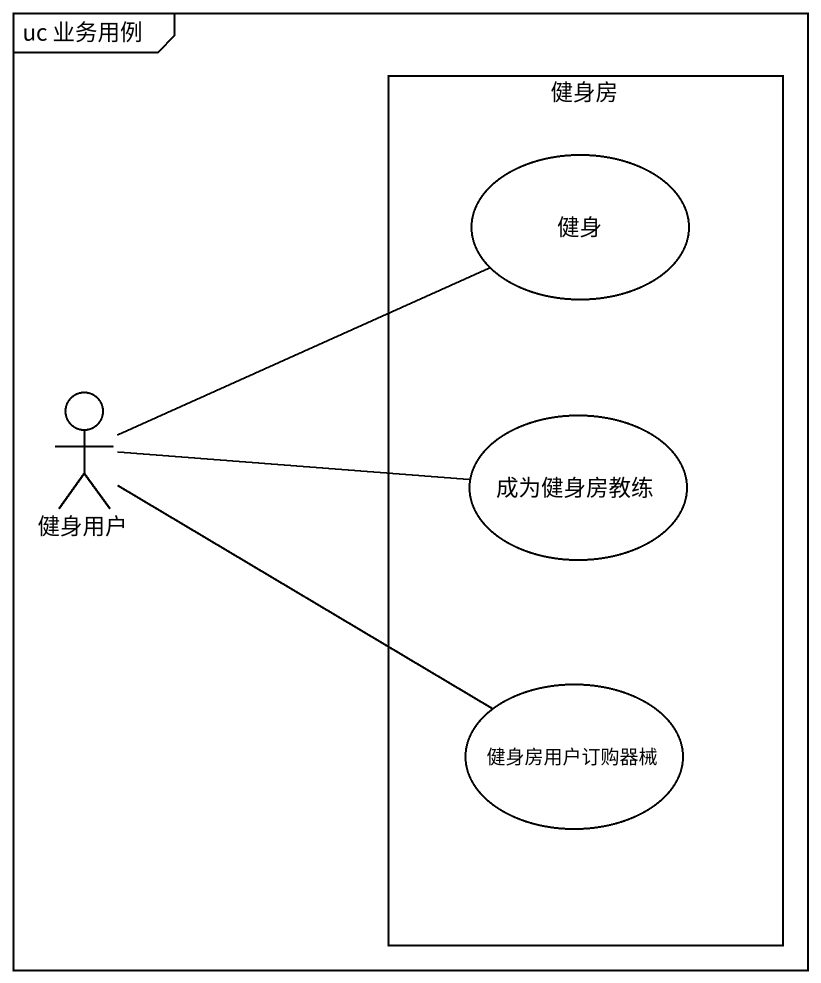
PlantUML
@startuml
mainframe uc 业务用例
rectangle 健身房 {
  usecase 健身
  usecase 成为健身房教练
  usecase 健身房用户订购器械
}
actor 健身用户
健身用户 -right- 健身
健身用户 -right- 成为健身房教练
健身用户 -right- 健身房用户订购器械
@enduml
